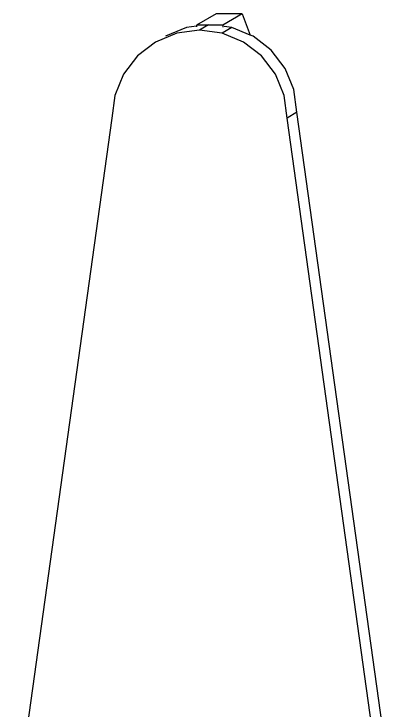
# Model space of a CAD drawing. Header units: millimetres. Extents: x -1110 to 413, y -747 to 380.
# Drawn here: x -905.7 to -857.5, y -603.3 to -513 of the extents above; entities that cross this region are included whole.
import ezdxf

# ---------------------------------------------------------------- set-up
doc = ezdxf.new("R2010")
doc.units = ezdxf.units.MM

msp = doc.modelspace()

# ---------------------------------------------------------------- linework, layer by layer
for p, q in [((-879.474, -512.957), (-882.009, -514.435)), ((-876.067, -512.957), (-879.474, -512.957)), ((-876.067, -512.957), (-878.592, -514.435)), ((-876.067, -512.957), (-875.063, -515.698)), ((-883.306, -514.725), (-886.052, -515.862)), ((-881.629, -515.079), (-884.581, -515.467)), ((-882.009, -514.554), (-883.306, -514.725)), ((-882.009, -514.435), (-882.009, -514.554)), ((-880.528, -514.435), (-882.009, -514.435)), ((-882.009, -514.554), (-882.009, -514.63)), ((-880.528, -514.435), (-881.629, -515.079)), ((-878.678, -515.467), (-881.629, -515.079)), ((-880.528, -514.435), (-880.359, -514.337)), ((-878.592, -514.435), (-880.528, -514.435)), ((-877.412, -514.725), (-878.678, -515.467)), ((-878.592, -514.435), (-878.592, -514.69)), ((-877.412, -514.725), (-878.423, -514.591)), ((-875.063, -515.698), (-877.412, -514.725)), ((-884.581, -515.467), (-887.331, -516.606)), ((-875.928, -516.606), (-878.678, -515.467)), ((-874.666, -515.862), (-875.063, -515.698)), ((-872.308, -517.672), (-874.666, -515.862)), ((-887.331, -516.606), (-889.692, -518.419)), ((-873.567, -518.419), (-875.928, -516.606)), ((-870.498, -520.03), (-872.308, -517.672)), ((-889.692, -518.419), (-891.504, -520.78)), ((-871.755, -520.78), (-873.567, -518.419)), ((-869.361, -522.776), (-870.498, -520.03)), ((-891.504, -520.78), (-892.643, -523.53)), ((-870.615, -523.53), (-871.755, -520.78)), ((-868.973, -525.723), (-869.361, -522.776)), ((-892.643, -523.53), (-893.032, -526.481)), ((-870.227, -526.481), (-870.615, -523.53)), ((-868.973, -525.723), (-870.227, -526.481)), ((-857.834, -605.673), (-868.973, -525.723)), ((-893.032, -526.481), (-905.746, -617.734)), ((-857.513, -617.734), (-870.227, -526.481))]:
    msp.add_line(p, q)

doc.saveas('drawing.dxf')
